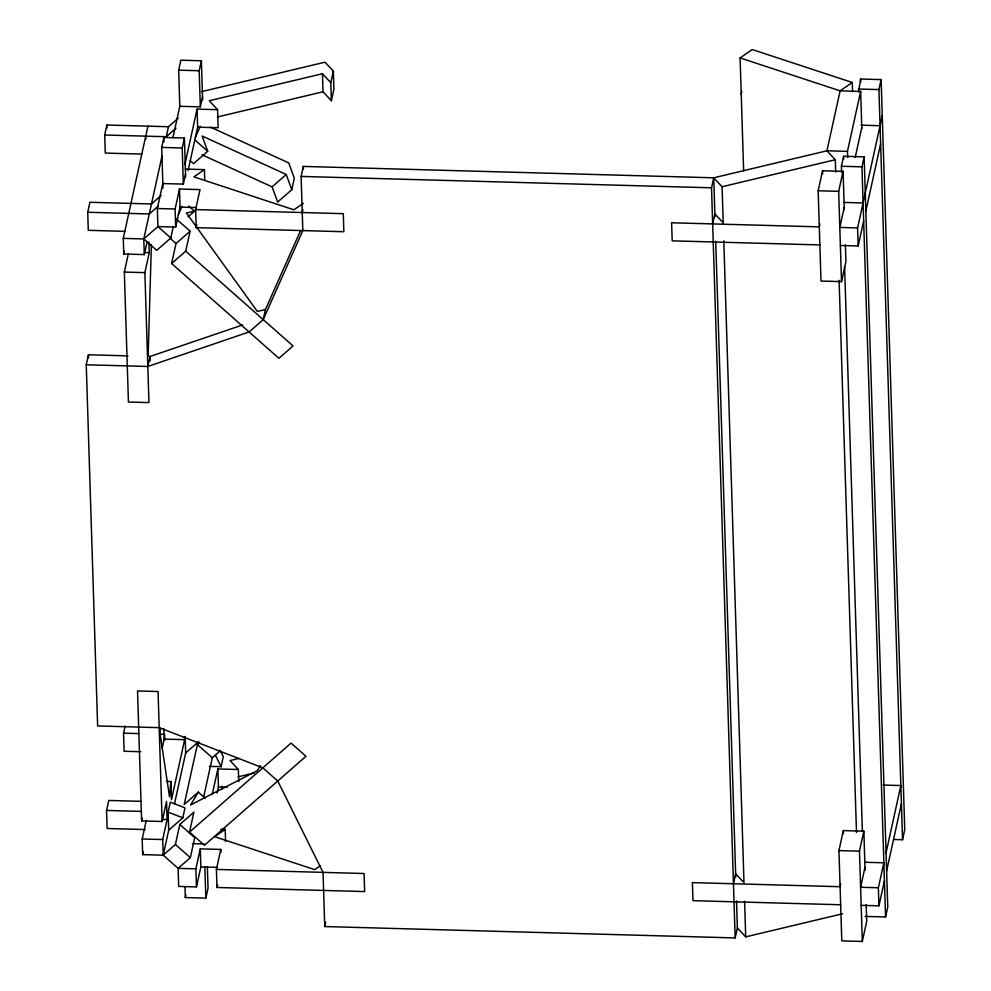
<?xml version="1.0" encoding="UTF-8"?>
<svg xmlns="http://www.w3.org/2000/svg" width="991" height="991" viewBox="0 0 991 991"><rect width="100%" height="100%" fill="white"/><g stroke="black" fill="none" stroke-linecap="round" stroke-linejoin="round"><path stroke-width="1.49" d="M151.388 244.74L148.117 356.165L150.013 356.487L242.622 324.937M160.406 728.385L159.985 732.968L169.523 796.838L170.923 781.527L166.525 781.404M124.767 231.337L88.286 230.321L87.728 212.26L89.921 202.275L151.487 203.973L161.248 195.413M141.763 154.088L105.269 153.072L104.712 135.011L106.904 125.027L168.47 126.724L178.231 118.164M736.499 900.844L737.354 927.935L735.161 937.92L324.738 926.548L323.041 872.377L277.753 781.019L262.838 767.839L159.192 727.654L97.626 725.945L86.254 364.775L88.447 354.778L127.963 355.88M147.114 241.742L144.29 254.588L123.764 254.018L123.268 238.373L147.944 126.167M123.764 254.018L124.395 251.157M148.91 242.126L149.245 252.655L144.859 272.636L148.947 402.594L128.421 402.024L124.333 272.079L128.409 253.523M162.97 188.055L161.682 147.424L163.887 137.439L184.4 137.997L185.639 177.129M172.905 137.687L179.805 106.297L178.665 70.175L180.87 60.191L201.384 60.761L202.622 99.88M144.29 254.588L143.794 238.942L161.991 156.144M104.712 135.011L166.265 136.721L168.47 126.724M123.268 238.373L143.794 238.942L156.702 250.351L170.811 237.989L157.903 226.58L157.334 208.519L162.821 183.546L183.347 184.115L185.54 174.119M183.347 184.115L182.208 147.993L184.4 137.997M179.805 106.297L200.331 106.867L199.191 70.745L201.384 60.761M143.794 238.942L157.903 226.58L175.667 227.075L175.11 209.014L179.495 189.033L200.021 189.603L195.623 209.584L196.193 227.633L343.865 231.733L343.295 213.672L195.623 209.584M184.883 164.556L197.073 109.109L217.586 109.679L218.156 127.728L197.643 127.17L188.079 170.625M170.811 237.989L173.326 226.567M200.331 106.867L202.523 96.87M175.667 227.075L180.065 207.094L179.495 189.033M86.254 364.775L147.808 366.472L150.013 356.487L150.149 360.997M190.123 231.176L185.726 251.157L293.039 345.946L278.929 358.308L171.616 263.519L176.014 243.538L190.123 231.176L176.361 219.011M196.193 227.633L196.825 224.784M145.132 829.554L107.127 828.501L106.57 810.44L108.762 800.455L140.685 801.335M140.833 751.723L124.123 751.252L123.553 733.191L125.114 726.056M220.894 852.446L220.807 849.436L200.281 848.866L195.884 868.847L178.12 868.351L163.205 855.183L162.71 839.55L167.107 819.569L166.538 801.508L162.14 821.489L141.626 820.92L142.246 818.058M189.529 832.106L291.057 743.114L305.971 756.282L204.443 845.273L189.529 832.106L193.926 812.125L179.817 824.487L175.419 844.468L163.205 855.183L142.679 854.614L142.196 838.981L146.272 820.424M162.177 748.056L164.159 739.075L163.825 728.534M142.679 854.614L143.323 851.678M147.808 366.472L249.113 331.96L263.222 319.598L265.415 309.601L300.62 230.494M202.04 154.794L272.104 186.853L277.666 202.09L291.775 189.715L294.302 178.182L288.753 162.945L210.513 127.145M263.222 319.598L302.825 230.593L301.115 176.423L303.308 166.426L713.731 177.798L826.94 150.793L847.466 151.363L860.646 91.42L840.12 90.85L740.091 57.912L743.646 170.824M168.693 830.21L168.123 812.149L170.328 802.165L184.995 807.851L182.802 817.835L168.693 830.21L163.205 855.183M184.586 736.635L184.673 739.645L171.493 799.588L170.923 781.527M302.255 212.532L302.887 209.683M217.586 109.679L209.237 100.735L322.447 73.718L323.016 91.779L331.378 100.723L330.808 82.662L333.348 71.117L324.986 62.185L201.569 91.63M174.503 803.775L185.676 752.962L185.156 736.412M331.378 100.723L333.917 89.178L333.348 71.117M199.563 742.668L197.382 744.563L184.202 804.506L198.311 792.143L205.199 798.226M200.281 848.866L200.851 866.927L196.453 886.908L178.69 886.412L178.12 868.351L190.334 857.649L194.731 837.668L179.817 824.487M203.737 796.702L212.297 757.743L219.891 751.079M207.367 867.063L208.036 888.134L205.831 898.119L185.317 897.561L185.936 894.7M212.247 794.423L217.859 768.942L238.373 769.512L238.757 781.552M209.386 766.377L221.117 766.7L223.309 756.715L220.101 750.237M217.103 792.998L218.416 787.003L217.859 768.942M216.41 869.417L364.081 873.505L364.651 891.566L216.979 887.478L216.41 869.417L220.807 849.436M216.979 887.478L217.611 884.616M324.738 926.548L325.68 922.262M735.161 937.92L711.526 187.794L713.731 177.798L722.08 186.742L723.257 223.855M712.665 223.916L714.87 213.92L722.105 221.662M741.218 94.034L741.863 91.147M845.385 244.802L845.918 261.636L841.52 281.617L821.006 281.048L818.157 190.755L822.555 170.774L843.068 171.344L844.282 209.596M819.929 224.016L819.297 226.865L671.625 222.777L672.195 240.838L819.867 244.926M841.619 172.459L841.421 166.265L843.614 156.281L864.14 156.851L887.763 906.976L885.57 916.972L865.056 916.402M858.503 92.113L860.609 79.032L881.123 79.602L904.746 829.727L902.553 839.724L893.758 839.476M841.52 281.617L838.683 191.325L843.068 171.344M844.208 207.453L839.823 227.434L857.587 227.93L882.263 115.712M855.196 157.507L861.786 127.529M885.57 916.972L861.947 166.835L864.14 156.851M902.553 839.724L878.93 89.586L881.123 79.602M840.393 245.495L858.156 245.991L863.644 221.005M865.849 211.021L880.64 143.769M733.451 883.749L735.644 873.765L742.891 881.495M866.171 904.634L866.704 921.469L862.306 941.45L841.793 940.88L838.943 850.588L843.341 830.607L863.855 831.176L865.093 870.309M840.715 883.848L840.083 886.71L692.412 882.609L692.982 900.67L840.653 904.758M862.306 941.45L859.47 851.158L863.855 831.176M864.994 867.298L860.597 887.279L878.373 887.763L883.861 862.789L864.809 862.257M886.065 852.805L900.844 785.541L883.266 785.058M861.167 905.328L878.943 905.824L884.43 880.85M886.635 870.854L901.414 803.602M195.289 137.526L200.269 126.328M178.306 214.774L182.047 206.376M198.311 792.143L190.557 804.989L257.276 770.701L260.385 765.56M166.265 136.721L176.039 128.161M291.775 189.715L286.213 174.478L202.139 136.015L207.689 151.251L193.592 163.614L190.148 160.579M157.965 206.363L149.282 213.969L87.728 212.26M188.005 216.905L194.521 211.194L188.773 206.128M171.616 263.519L185.726 251.157M272.104 186.853L286.213 174.478M185.676 752.962L198.708 741.541M204.741 180.151L204.406 169.622L193.877 176.869L293.918 209.795L303.283 203.353M740.091 57.912L752.243 49.55L852.285 82.476L852.582 91.754M852.285 82.476L840.12 90.85L826.94 150.793L835.302 159.724L835.698 172.1M225.576 841.495L225.192 829.455L214.663 836.701L314.704 869.627L320.551 865.601M217.252 117.025L323.016 91.779M722.08 186.742L835.302 159.724M238.955 758.437L230.011 760.58L238.373 769.512M238.038 776.857L254.414 772.943M737.354 927.935L745.715 936.867L842.548 913.764M194.521 211.194L186.407 212.978L257.313 311.397L265.415 309.601M178.665 70.175L199.191 70.745M858.404 89.017L878.93 89.586M861.006 125.176L880.07 125.708M161.682 147.424L182.208 147.993M841.421 166.265L861.947 166.835M185.354 169.089L204.406 169.622M301.115 176.423L711.526 187.794M818.157 190.755L838.683 191.325M844.022 202.424L863.087 202.957M180.065 207.094L196.193 207.54M157.334 208.519L175.11 209.014M144.847 252.544L149.245 252.655M124.333 272.079L144.859 272.636M123.553 733.191L138.752 733.613M160.034 734.207L164.593 734.331L164.779 740.351M164.159 739.075L184.673 739.645M218.416 787.003L227.212 787.25M106.57 810.44L141.527 811.406M162.71 819.446L167.107 819.569M220.795 829.331L225.192 829.455M838.943 850.588L859.47 851.158M142.196 838.981L162.71 839.55M192.403 843.626L204.134 843.948M200.851 866.927L216.979 867.373M168.123 812.149L182.802 817.835M195.078 140.103L207.689 151.251M170.279 238.472L176.014 243.538M197.382 744.563L212.297 757.743M175.419 844.468L190.334 857.649M322.447 73.718L330.808 82.662M215.344 755.055L221.117 766.7M860.609 79.032L860.696 82.117M860.646 91.42L861.811 128.533M857.587 227.93L858.156 245.991M878.373 887.763L878.943 905.824M847.466 151.363L847.664 157.544M843.614 156.281L843.713 159.365M844.592 266.802L862.368 831.325M839.104 280.366L856.497 832.527M822.555 170.774L822.654 173.784M843.341 830.607L843.428 833.617M723.789 240.875L744.006 882.733M744.588 901.302L745.715 936.867M713.731 177.798L714.957 216.93M715.725 241.222L735.743 876.899M303.308 166.426L303.407 169.436M221.724 786.259L221.823 789.27M197.073 109.109L197.643 127.17M204.84 866.518L205.831 898.119M195.884 868.847L196.453 886.908M163.887 137.439L164.023 141.948M184.983 887.019L185.317 897.561M145.751 136.151L145.838 139.161M162.14 821.489L158.052 691.532L137.526 690.962L141.626 820.92M106.904 125.027L107.003 128.037M88.447 354.778L88.546 357.862"/></g></svg>
